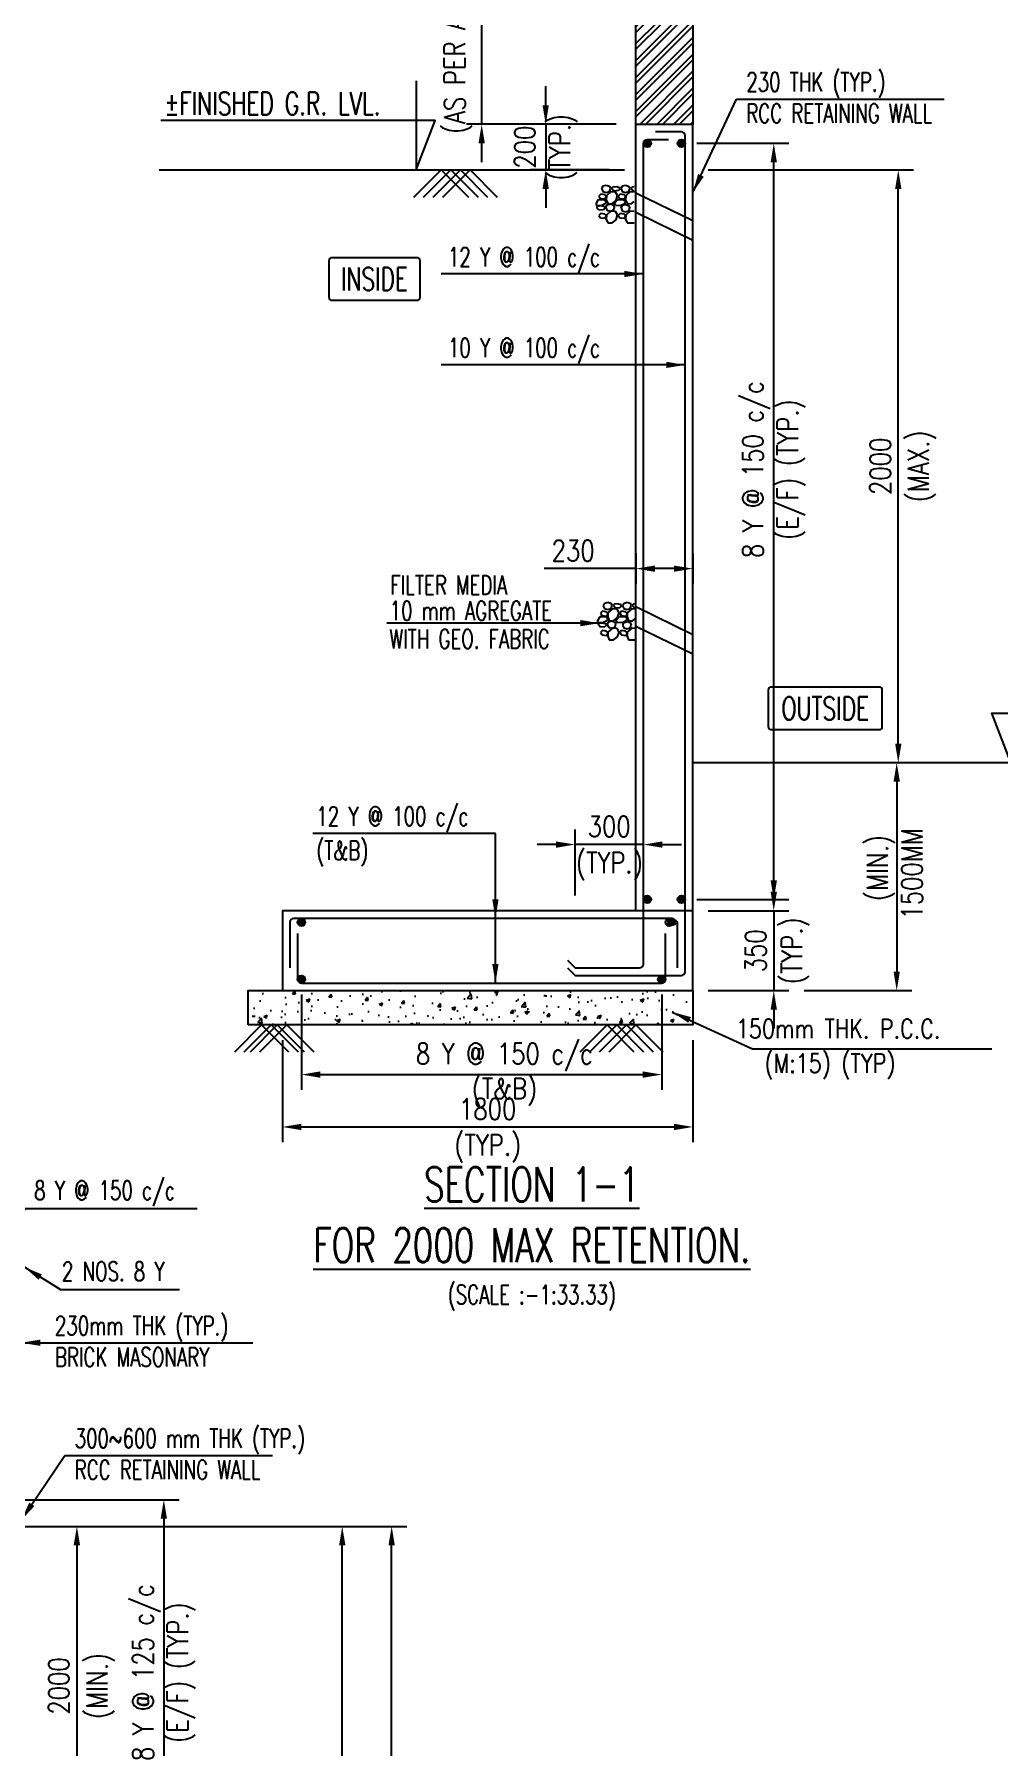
# Model space of a CAD drawing. Extents: x 345615 to 1272425, y -526289 to -156124.
# Drawn here: x 769828 to 782517, y -300093 to -277557 of the extents above; entities that cross this region are included whole.
import ezdxf
from ezdxf.enums import TextEntityAlignment as Align
from ezdxf.lldxf.tags import DXFTag

# ---------------------------------------------------------------- set-up
doc = ezdxf.new("R2010")
doc.units = 0
doc.header["$LTSCALE"] = 500
doc.header["$MEASUREMENT"] = 0
doc.header["$PDMODE"] = 35
doc.header["$PDSIZE"] = -15
doc.layers.get('DEFPOINTS').update_dxf_attribs({"color": 4})
for name, color, linetype in [('NO. BEAM', 3, 'Continuous'), ('S-COLUMN', 1, 'Continuous'), ('S-CONCRET LINE', 4, 'Continuous'), ('S-DIM-1', 5, 'Continuous'), ('S-HATCH', 253, 'Continuous'), ('S-LEVEL SECTION', 3, 'Continuous'), ('S-PCC', 9, 'Continuous'), ('S-REINFORCEMENT', 6, 'Continuous'), ('S-RETAINING WALL', 6, 'Continuous'), ('S-TEXT', 2, 'Continuous'), ('S-TEXT-1', 4, 'Continuous'), ('S-TITIL', 6, 'Continuous'), ('TITLE', 4, 'Continuous')]:
    doc.layers.add(name, color=color, linetype=linetype)
doc.layers.add('RIDE-PROFILE', color=8, linetype='Continuous', lineweight=25)
doc.styles.add('ROMANS', font='simplex.shx', dxfattribs={"width": 0.8, "height": 275, "bigfont": 'bigfont.shx'})
tags = doc.linetypes.add('HIDDEN', pattern=[0.375, 0.25, -0.125]).pattern_tags.tags
tags[6:7] = [DXFTag(74, 4), DXFTag(75, 0), DXFTag(340, '0'), DXFTag(46, 1.0), DXFTag(50, 0.0), DXFTag(44, 0.0), DXFTag(45, 0.0)]
tags[4:5] = [DXFTag(74, 4), DXFTag(75, 0), DXFTag(340, '0'), DXFTag(46, 1.0), DXFTag(50, 0.0), DXFTag(44, 0.0), DXFTag(45, 0.0)]
doc.dimstyles.new('dim100', dxfattribs={"dimtxt": 250, "dimasz": 250, "dimexe": 200, "dimexo": 200, "dimgap": 100, "dimtad": 1, "dimdec": 0, "dimzin": 0, "dimdsep": 46, "dimtxsty": 'ROMANS', "dimcen": 0, "dimclrd": 5, "dimclre": 5, "dimclrt": 4, "dimadec": 0, "dimazin": 0, "dimtfac": 1, "dimtdec": 0, "dimtix": 1, "dimtofl": 0, "dimtmove": 2, "dimatfit": 3, "dimfxl": 0, "dimtolj": 1, "dimtzin": 0, "dimlwd": -1, "dimlwe": -1, "dimarcsym": 0})
doc.dimstyles.new('dim33.33', dxfattribs={"dimtxt": 250, "dimasz": 250, "dimexe": 200, "dimexo": 200, "dimgap": 100, "dimtad": 1, "dimdec": 0, "dimlfac": 0.333331, "dimzin": 0, "dimdsep": 46, "dimtxsty": 'ROMANS', "dimcen": 0, "dimclrd": 5, "dimclre": 5, "dimclrt": 4, "dimadec": 0, "dimazin": 0, "dimtfac": 1, "dimtdec": 0, "dimtix": 1, "dimtofl": 0, "dimtmove": 2, "dimatfit": 3, "dimfxl": 0, "dimtolj": 1, "dimtzin": 0, "dimlwd": -1, "dimlwe": -1, "dimarcsym": 0})

# ---------------------------------------------------------------- blocks, each defined once
blk = doc.blocks.new('*D420')
at = {"layer": 'DEFPOINTS', "color": 0}
for p in [(778343, -278992, 0), (779557, -278992), (778343, -288942, 0)]:
    blk.add_point(p, dxfattribs=at)
at = {"layer": 'S-DIM-1', "color": 5}
for p, q in [((778543, -278992), (779757, -278992)), ((778543, -288942), (779757, -288942))]:
    blk.add_line(p, q, dxfattribs=at)
at = {"layer": 'S-DIM-1', "color": 5, "lineweight": -3}
blk.add_line((779557, -288692), (779557, -279242), dxfattribs=at)
at = {"layer": 'S-DIM-1', "color": 5}
for points in [[(779516, -279242), (779599, -279242), (779557, -278992)], [(779516, -288692), (779599, -288692), (779557, -288942)]]:
    blk.add_solid(points, dxfattribs=at)
at = {"layer": 'S-DIM-1', "color": 4, "insert": (779557, -283286), "char_height": 275, "attachment_point": 5, "rotation": 90, "style": 'ROMANS'}
blk.add_mtext('\\A1;8 Y @ 150 c/c\\P(E/F) (TYP.)', dxfattribs=at)
blk = doc.blocks.new('*D421')
at = {"layer": 'DEFPOINTS', "color": 0}
for p in [(778493, -289092), (778493, -290142), (779557, -290142)]:
    blk.add_point(p, dxfattribs=at)
at = {"layer": 'S-DIM-1', "color": 5, "lineweight": -3}
for p, q in [((779557, -288842), (779557, -288592)), ((779557, -289092), (779557, -290142)), ((779557, -290392), (779557, -290642))]:
    blk.add_line(p, q, dxfattribs=at)
at = {"layer": 'S-DIM-1', "color": 5}
for p, q in [((778693, -289092), (779757, -289092)), ((778693, -290142), (779757, -290142))]:
    blk.add_line(p, q, dxfattribs=at)
for points in [[(779516, -288842), (779599, -288842), (779557, -289092)], [(779516, -290392), (779599, -290392), (779557, -290142)]]:
    blk.add_solid(points, dxfattribs=at)
at = {"layer": 'S-DIM-1', "color": 4, "char_height": 275, "rotation": 90, "style": 'ROMANS'}
for s, insert, attachment_point in [('\\A1;(TYP.)', (779657, -289617), 2), ('\\A1;350', (779457, -289617), 8)]:
    blk.add_mtext(s, dxfattribs=dict(at, insert=insert, attachment_point=attachment_point))
blk = doc.blocks.new('*D422')
at = {"layer": 'DEFPOINTS', "color": 0}
for p in [(773343, -289992, -19), (778083, -289992, -19), (778083, -291247)]:
    blk.add_point(p, dxfattribs=at)
at = {"layer": 'S-DIM-1', "color": 5}
for p, q in [((773343, -290192), (773343, -291447)), ((778083, -290192), (778083, -291447)), ((773593, -291247), (777833, -291247))]:
    blk.add_line(p, q, dxfattribs=at)
for points in [[(773593, -291205), (773593, -291289), (773343, -291247)], [(777833, -291205), (777833, -291289), (778083, -291247)]]:
    blk.add_solid(points, dxfattribs=at)
at = {"layer": 'S-DIM-1', "color": 4, "insert": (776013, -291247), "char_height": 275, "attachment_point": 5, "style": 'ROMANS'}
blk.add_mtext('\\A1;8 Y @ 150 c/c\\P(T&B)', dxfattribs=at)
blk = doc.blocks.new('*D423')
at = {"layer": 'DEFPOINTS', "color": 0}
for p in [(773093, -290592, -19), (778493, -290592, -19), (778493, -291936)]:
    blk.add_point(p, dxfattribs=at)
at = {"layer": 'S-DIM-1', "color": 5}
for p, q in [((773093, -290792), (773093, -292136)), ((778493, -290792), (778493, -292136)), ((773343, -291936), (778243, -291936))]:
    blk.add_line(p, q, dxfattribs=at)
for points in [[(773343, -291894), (773343, -291978), (773093, -291936)], [(778243, -291894), (778243, -291978), (778493, -291936)]]:
    blk.add_solid(points, dxfattribs=at)
at = {"layer": 'S-DIM-1', "color": 4, "char_height": 275, "style": 'ROMANS'}
for s, insert, attachment_point in [('\\A1;1800', (775793, -291836), 8), ('\\A1;(TYP.)', (775793, -292036), 2)]:
    blk.add_mtext(s, dxfattribs=dict(at, insert=insert, attachment_point=attachment_point))
blk = doc.blocks.new('*D424')
at = {"layer": 'DEFPOINTS', "color": 0}
for p in [(778493, -279342), (781195, -279342), (780702, -287142)]:
    blk.add_point(p, dxfattribs=at)
at = {"layer": 'S-DIM-1', "color": 5}
for p, q in [((778693, -279342), (781395, -279342)), ((780902, -287142), (781395, -287142))]:
    blk.add_line(p, q, dxfattribs=at)
at = {"layer": 'S-DIM-1', "color": 5, "lineweight": -3}
blk.add_line((781195, -286892), (781195, -279592), dxfattribs=at)
at = {"layer": 'S-DIM-1', "color": 5}
for points in [[(781154, -279592), (781237, -279592), (781195, -279342)], [(781154, -286892), (781237, -286892), (781195, -287142)]]:
    blk.add_solid(points, dxfattribs=at)
at = {"layer": 'S-DIM-1', "color": 4, "char_height": 275, "attachment_point": 5, "rotation": 90, "style": 'ROMANS'}
for s, insert in [('\\A1;(MAX.)', (781505, -283242)), ('\\A1;2000', (780958, -283242))]:
    blk.add_mtext(s, dxfattribs=dict(at, insert=insert))
blk = doc.blocks.new('*D425')
at = {"layer": 'DEFPOINTS', "color": 0}
for p in [(777683, -278742, -1), (776557, -279342), (777593, -279342, -1)]:
    blk.add_point(p, dxfattribs=at)
at = {"layer": 'S-DIM-1', "color": 5, "lineweight": -3}
for p, q in [((776557, -278492), (776557, -278242)), ((776557, -278742), (776557, -279342)), ((776557, -279592), (776557, -279842))]:
    blk.add_line(p, q, dxfattribs=at)
at = {"layer": 'S-DIM-1', "color": 5}
for p, q in [((777483, -278742), (776357, -278742)), ((777393, -279342), (776357, -279342))]:
    blk.add_line(p, q, dxfattribs=at)
for points in [[(776515, -278492), (776598, -278492), (776557, -278742)], [(776515, -279592), (776598, -279592), (776557, -279342)]]:
    blk.add_solid(points, dxfattribs=at)
at = {"layer": 'S-DIM-1', "color": 4, "insert": (776557, -279042), "char_height": 275, "attachment_point": 5, "rotation": 90, "style": 'ROMANS'}
blk.add_mtext('\\A1;200\\P(TYP.)', dxfattribs=at)
blk = doc.blocks.new('*D426')
at = {"layer": 'DEFPOINTS', "color": 0}
for p in [(776943, -288220), (776943, -289092), (777843, -288965)]:
    blk.add_point(p, dxfattribs=at)
at = {"layer": 'S-DIM-1', "color": 5, "lineweight": -3}
for p, q in [((776693, -288220), (776443, -288220)), ((777843, -288220), (776943, -288220)), ((778093, -288220), (778343, -288220))]:
    blk.add_line(p, q, dxfattribs=at)
at = {"layer": 'S-DIM-1', "color": 5}
for p, q in [((776943, -288892), (776943, -288020)), ((777843, -288765), (777843, -288020))]:
    blk.add_line(p, q, dxfattribs=at)
for points in [[(776693, -288179), (776693, -288262), (776943, -288220)], [(778093, -288179), (778093, -288262), (777843, -288220)]]:
    blk.add_solid(points, dxfattribs=at)
at = {"layer": 'S-DIM-1', "color": 4, "char_height": 275, "style": 'ROMANS'}
for s, insert, attachment_point in [('\\A1;300', (777393, -288120), 8), ('\\A1;(TYP.)', (777393, -288320), 2)]:
    blk.add_mtext(s, dxfattribs=dict(at, insert=insert, attachment_point=attachment_point))
blk = doc.blocks.new('*D427')
at = {"layer": 'DEFPOINTS', "color": 0}
for p in [(777593, -275682), (775714, -278742), (777683, -278742)]:
    blk.add_point(p, dxfattribs=at)
at = {"layer": 'S-DIM-1', "color": 5, "lineweight": -3}
for p, q in [((775714, -275432), (775714, -275182)), ((775714, -275682), (775714, -278742)), ((775714, -278992), (775714, -279242))]:
    blk.add_line(p, q, dxfattribs=at)
at = {"layer": 'S-DIM-1', "color": 5}
for p, q in [((777393, -275682), (775514, -275682)), ((777483, -278742), (775514, -278742))]:
    blk.add_line(p, q, dxfattribs=at)
for points in [[(775673, -275432), (775756, -275432), (775714, -275682)], [(775673, -278992), (775756, -278992), (775714, -278742)]]:
    blk.add_solid(points, dxfattribs=at)
at = {"layer": 'S-DIM-1', "color": 4, "insert": (775405, -277212), "char_height": 275, "attachment_point": 5, "rotation": 90, "style": 'ROMANS'}
blk.add_mtext('\\A1;(AS PER ARCH REQU.)', dxfattribs=at)
blk = doc.blocks.new('*D428')
at = {"layer": 'DEFPOINTS', "color": 0}
for p in [(780647, -287142), (779757, -290142), (781175, -290142)]:
    blk.add_point(p, dxfattribs=at)
at = {"layer": 'S-DIM-1', "color": 5}
for p, q in [((780847, -287142), (781375, -287142)), ((779957, -290142), (781375, -290142))]:
    blk.add_line(p, q, dxfattribs=at)
at = {"layer": 'S-DIM-1', "color": 5, "lineweight": -3}
blk.add_line((781175, -287392), (781175, -289892), dxfattribs=at)
at = {"layer": 'S-DIM-1', "color": 5}
for points in [[(781133, -287392), (781216, -287392), (781175, -287142)], [(781133, -289892), (781216, -289892), (781175, -290142)]]:
    blk.add_solid(points, dxfattribs=at)
at = {"layer": 'S-DIM-1', "color": 4, "insert": (781148, -288603), "char_height": 275, "attachment_point": 5, "rotation": 90, "style": 'ROMANS'}
blk.add_mtext('\\A1; (MIN.)\\P1500MM ', dxfattribs=at)
blk = doc.blocks.new('*D429')
at = {"layer": 'DEFPOINTS', "color": 0}
for p in [(777743, -284185, -19), (778493, -284185, -19), (777743, -284589)]:
    blk.add_point(p, dxfattribs=at)
at = {"layer": 'S-DIM-1', "color": 5}
for p, q in [((777743, -284385), (777743, -284789)), ((778493, -284385), (778493, -284789))]:
    blk.add_line(p, q, dxfattribs=at)
at = {"layer": 'S-DIM-1', "color": 5, "lineweight": -3}
for p, q in [((777743, -284589), (776535, -284589)), ((778243, -284589), (777993, -284589))]:
    blk.add_line(p, q, dxfattribs=at)
at = {"layer": 'S-DIM-1', "color": 5}
for points in [[(777993, -284548), (777993, -284631), (777743, -284589)], [(778243, -284548), (778243, -284631), (778493, -284589)]]:
    blk.add_solid(points, dxfattribs=at)
at = {"layer": 'S-DIM-1', "color": 4, "insert": (776918, -284352), "char_height": 275, "attachment_point": 5, "style": 'ROMANS'}
blk.add_mtext('\\A1;230', dxfattribs=at)
blk = doc.blocks.new('A$C1DFA76C7')
at = {"color": 253, "linetype": 'Continuous'}
for p, q in [((-134, 449), (-118, 485)), ((-118, 485), (-78, 497)), ((-78, 497), (-37, 482)), ((-37, 482), (-22, 449)), ((-4, 449), (4, 469)), ((52, 474), (4, 469)), ((103, 462), (52, 474)), ((105, 449), (103, 462)), ((120, 449), (136, 485)), ((136, 485), (176, 497)), ((176, 497), (217, 482)), ((217, 482), (232, 449)), ((250, 449), (258, 469)), ((289, 473), (258, 469)), ((-207, 258), (-179, 309)), ((-207, 228), (-207, 258)), ((-144, 223), (-207, 228)), ((-179, 309), (-113, 309)), ((-149, 378), (-174, 352)), ((-174, 352), (-154, 322)), ((-154, 322), (-90, 314)), ((-98, 370), (-149, 378)), ((-90, 251), (-144, 223)), ((-136, 449), (-121, 413)), ((-121, 413), (-78, 401)), ((-113, 309), (-80, 286)), ((-78, 352), (-98, 370)), ((-90, 314), (-78, 337)), ((-80, 286), (-90, 251)), ((-82, 203), (-66, 239)), ((-78, 401), (-35, 413)), ((-75, 355), (-78, 302)), ((-78, 337), (-78, 352)), ((-78, 302), (-57, 253)), ((-17, 408), (-75, 355)), ((-66, 239), (-26, 251)), ((-57, 253), (-4, 251)), ((-35, 413), (-22, 449)), ((-26, 251), (15, 236)), ((44, 403), (-17, 408)), ((24, 418), (-4, 449)), ((-4, 251), (52, 294)), ((15, 236), (30, 203)), ((82, 424), (24, 418)), ((29, 258), (75, 309)), ((47, 228), (29, 258)), ((72, 358), (44, 403)), ((110, 223), (47, 228)), ((52, 294), (72, 358)), ((75, 309), (141, 309)), ((105, 378), (80, 352)), ((80, 352), (100, 322)), ((105, 449), (82, 424)), ((100, 322), (164, 314)), ((156, 370), (105, 378)), ((164, 251), (110, 223)), ((118, 449), (133, 413)), ((120, 195), (136, 231)), ((133, 413), (176, 401)), ((136, 231), (176, 243)), ((141, 309), (174, 286)), ((176, 352), (156, 370)), ((164, 314), (176, 337)), ((174, 286), (164, 251)), ((176, 401), (219, 413)), ((179, 355), (176, 302)), ((176, 337), (176, 352)), ((176, 302), (197, 253)), ((176, 243), (217, 228)), ((237, 408), (179, 355)), ((197, 253), (250, 251)), ((217, 228), (232, 195)), ((219, 413), (232, 449)), ((289, 404), (237, 408)), ((278, 418), (250, 449)), ((250, 251), (289, 281)), ((289, 420), (278, 418)), ((-201, 197), (-193, 217)), ((-173, 166), (-201, 197)), ((-145, 222), (-193, 217)), ((-149, 124), (-174, 98)), ((-174, 98), (-154, 68)), ((-114, 171), (-173, 166)), ((-154, 68), (-90, 60)), ((-98, 116), (-149, 124)), ((-94, 209), (-145, 222)), ((-92, 197), (-114, 171)), ((-78, 98), (-98, 116)), ((-92, 197), (-94, 209)), ((-90, 60), (-78, 83)), ((-84, 203), (-69, 168)), ((-75, 101), (-78, 48)), ((-78, 83), (-78, 98)), ((-78, 48), (-58, 0)), ((-17, 154), (-75, 101)), ((-69, 168), (-26, 155)), ((-26, 155), (17, 168)), ((44, 149), (-17, 154)), ((0, 0), (52, 40)), ((17, 168), (30, 203)), ((72, 104), (44, 149)), ((52, 40), (72, 104)), ((105, 124), (80, 98)), ((80, 98), (100, 68)), ((100, 68), (164, 60)), ((156, 116), (105, 124)), ((118, 195), (133, 159)), ((133, 159), (176, 147)), ((176, 98), (156, 116)), ((164, 60), (176, 83)), ((176, 147), (219, 159)), ((179, 101), (176, 48)), ((176, 83), (176, 98)), ((176, 48), (196, 0)), ((237, 154), (179, 101)), ((219, 159), (232, 195)), ((289, 150), (237, 154))]:
    blk.add_line(p, q, dxfattribs=at)
at = {"color": 253}
for p, q in [((196, 0), (289, 0, -10)), ((-58, 0), (0, 0))]:
    blk.add_line(p, q, dxfattribs=at)
blk = doc.blocks.new('*D581')
at = {"layer": 'DEFPOINTS', "color": 0}
for p in [(768457, -297192, 0), (774530, -297192), (771436, -312192, 0)]:
    blk.add_point(p, dxfattribs=at)
at = {"layer": 'S-DIM-1', "color": 5}
for p, q in [((768657, -297192), (774730, -297192)), ((771636, -312192), (774730, -312192))]:
    blk.add_line(p, q, dxfattribs=at)
at = {"layer": 'S-DIM-1', "color": 5, "lineweight": -3}
blk.add_line((774530, -311942), (774530, -297442), dxfattribs=at)
at = {"layer": 'S-DIM-1', "color": 5}
for points in [[(774489, -297442), (774572, -297442), (774530, -297192)], [(774489, -311942), (774572, -311942), (774530, -312192)]]:
    blk.add_solid(points, dxfattribs=at)
at = {"layer": 'S-DIM-1', "color": 4, "insert": (774530, -304392), "char_height": 275, "attachment_point": 5, "rotation": 90, "style": 'ROMANS'}
blk.add_mtext('\\A1;5800\\P(MAX.)', dxfattribs=at)
blk = doc.blocks.new('*D588')
at = {"layer": 'DEFPOINTS', "color": 0}
for p in [(769657, -297192, 0), (769657, -301392, 0), (770389, -301392)]:
    blk.add_point(p, dxfattribs=at)
at = {"layer": 'S-DIM-1', "color": 5}
for p, q in [((769857, -297192), (770589, -297192)), ((769857, -301392), (770589, -301392))]:
    blk.add_line(p, q, dxfattribs=at)
at = {"layer": 'S-DIM-1', "color": 5, "lineweight": -3}
blk.add_line((770389, -297442), (770389, -301142), dxfattribs=at)
at = {"layer": 'S-DIM-1', "color": 5}
for points in [[(770347, -297442), (770431, -297442), (770389, -297192)], [(770347, -301142), (770431, -301142), (770389, -301392)]]:
    blk.add_solid(points, dxfattribs=at)
at = {"layer": 'S-DIM-1', "color": 4, "char_height": 275, "attachment_point": 5, "rotation": 90, "style": 'ROMANS'}
for s, insert in [('\\A1;2000', (770152, -299292)), ('\\A1;(MIN.)', (770699, -299292))]:
    blk.add_mtext(s, dxfattribs=dict(at, insert=insert))
blk = doc.blocks.new('*D590')
at = {"layer": 'DEFPOINTS', "color": 0}
for p in [(768257, -297192, 1), (773880, -297192), (771436, -309138, 0)]:
    blk.add_point(p, dxfattribs=at)
at = {"layer": 'S-DIM-1', "color": 5}
for p, q in [((768457, -297192), (774080, -297192)), ((771636, -309138), (774080, -309138))]:
    blk.add_line(p, q, dxfattribs=at)
at = {"layer": 'S-DIM-1', "color": 5, "lineweight": -3}
blk.add_line((773880, -308888), (773880, -297442), dxfattribs=at)
at = {"layer": 'S-DIM-1', "color": 5}
for points in [[(773839, -297442), (773922, -297442), (773880, -297192)], [(773839, -308888), (773922, -308888), (773880, -309138)]]:
    blk.add_solid(points, dxfattribs=at)
at = {"layer": 'S-DIM-1', "color": 4, "insert": (773880, -303165), "char_height": 275, "attachment_point": 5, "rotation": 90, "style": 'ROMANS'}
blk.add_mtext('\\A1;4300\\P(MAX.)', dxfattribs=at)
blk = doc.blocks.new('*D611')
at = {"layer": 'DEFPOINTS', "color": 0}
for p in [(769507, -296842, 0), (769657, -301392, 0), (771533, -301392)]:
    blk.add_point(p, dxfattribs=at)
at = {"layer": 'S-DIM-1', "color": 5}
for p, q in [((769707, -296842), (771733, -296842)), ((769857, -301392), (771733, -301392))]:
    blk.add_line(p, q, dxfattribs=at)
at = {"layer": 'S-DIM-1', "color": 5, "lineweight": -3}
blk.add_line((771533, -297092), (771533, -301142), dxfattribs=at)
at = {"layer": 'S-DIM-1', "color": 5}
for points in [[(771491, -297092), (771575, -297092), (771533, -296842)], [(771491, -301142), (771575, -301142), (771533, -301392)]]:
    blk.add_solid(points, dxfattribs=at)
at = {"layer": 'S-DIM-1', "color": 4, "insert": (771533, -299117), "char_height": 275, "attachment_point": 5, "rotation": 90, "style": 'ROMANS'}
blk.add_mtext('\\A1;8 Y @ 125 c/c\\P(E/F) (TYP.)', dxfattribs=at)

msp = doc.modelspace()

# ---------------------------------------------------------------- hatches: boundary and pattern name
at = {"layer": 'S-HATCH'}
h = msp.add_hatch(dxfattribs=at)
h.set_pattern_fill('ANSI32', color=256, scale=420, style=0)
h.set_pattern_definition([(45, (-109183.1, -183665), (-111.369318, 111.369318), []), (45, (-109108.85, -183665), (-111.369318, 111.369318), [])])
h.paths.add_polyline_path([(778492.674, -276042.188), (777742.674, -276042.188), (777742.674, -277092.188), (778492.674, -277092.188)])
h.paths.add_polyline_path([(778492.674, -277392.188), (777742.674, -277392.188), (777742.674, -278742.188), (778492.674, -278742.188)])
at = {"layer": 'S-PCC', "linetype": 'ByBlock'}
h = msp.add_hatch(dxfattribs=at)
h.set_pattern_fill('AR-CONC,_O', color=256, scale=66.666667)
h.set_pattern_definition([(50, (-16323774.75, 121185.03), (478.173455, -41.834757), [50, -550]), (355, (-16323774.75, 121185.03), (-92.500889, 501.461422), [40, -440]), (100.4514445, (-16323734.9, 121181.55), (385.672564, 459.626661), [42.493461, -467.428075]), (46.1842, (-16323774.75, 121318.37), (711.49422, -110.346187), [75, -825]), (96.6356355, (-16323715.46, 121309.2), (623.107964, 649.4124), [63.740228, -701.142507]), (351.184164, (-16323774.75, 121318.4), (623.107963, 649.4124), [60, -660]), (21, (-16323708.1, 121285.03), (397.938035, -268.412594), [50, -550]), (326, (-16323708.1, 121285.03), (162.210221, 483.433363), [40, -440]), (71.4514447, (-16323674.92, 121262.66), (560.148251, 215.020769), [42.49346, -467.428075]), (37.5, (-16323774.75, 121185.03), (8.1065702, 221.9292359), [0, -434.6666667, 0, -446.6666667, 0, -441.6666667]), (7.5, (-16323774.75, 121185.03), (175.3796916, 262.9411413), [0, -254.6666667, 0, -424.6666667, 0, -168.3333333]), (327.5, (-16323923.42, 121185.03), (355.8816241, -15.0365812), [0, -166.6666667, 0, -520, 0, -690]), (317.5, (-16323990.1, 121185.03), (388.7907796, 66.736655), [0, -216.6666667, 0, -345.3333333, 0, -490])])
h.paths.add_polyline_path([(772642.686, -290592.188), (772642.674, -290142.185), (778492.674, -290142.188), (778492.674, -290592.188)])

# ---------------------------------------------------------------- linework, layer by layer
at = {"layer": 'NO. BEAM', "color": 7, "elevation": 11.068}
for points in [[(774864.093, -280497.25), (773744.093, -280497.25, 0.414213562), (773704.093, -280537.25), (773704.093, -281017.25, 0.414213562), (773744.093, -281057.25), (774864.093, -281057.25, 0.414213562), (774904.093, -281017.25), (774904.093, -280537.25, 0.414213562)], [(780945.222, -286147.84), (779525.222, -286147.84, 0.414213562), (779485.222, -286187.84), (779485.222, -286667.84, 0.414213562), (779525.222, -286707.84), (780945.222, -286707.84, 0.414213562), (780985.222, -286667.84), (780985.222, -286187.84, 0.414213562)]]:
    msp.add_lwpolyline(points, format="xyb", close=True, dxfattribs=at)
at = {"layer": 'RIDE-PROFILE', "color": 2, "linetype": 'HIDDEN', "ltscale": 1000}
for p, q in [((777742.674, -279642.188, 10.268), (778492.674, -280009.531, 10.268)), ((777742.674, -279897.087, 10.268), (778492.674, -280264.431, 10.268)), ((777742.674, -285089.046, 10.268), (778492.674, -285456.39, 10.268)), ((777742.674, -285343.945, 10.268), (778492.674, -285711.289, 10.268))]:
    msp.add_line(p, q, dxfattribs=at)
at = {"layer": 'S-COLUMN', "color": 4}
msp.add_line((777742.674, -278703.184, 11.068), (777742.674, -276042.188, 11.068), dxfattribs=at)
at = {"layer": 'S-COLUMN', "color": 4, "elevation": 11.068}
for points in [[(777742.674, -278742.188), (777742.674, -276042.188)], [(778492.674, -276042.188), (778492.674, -278742.188)]]:
    msp.add_lwpolyline(points, dxfattribs=at)
at = {"layer": 'S-CONCRET LINE', "linetype": 'HIDDEN', "ltscale": 0.25}
msp.add_line((778492.674, -289092.188, 11.068), (777742.674, -289092.188, 11.068), dxfattribs=at)
at = {"layer": 'S-CONCRET LINE', "elevation": 11.068}
for points in [[(777742.674, -289092.188), (773092.674, -289092.188), (773092.674, -290142.188), (778492.674, -290142.188)], [(778492.674, -290142.188), (778492.674, -289092.188)]]:
    msp.add_lwpolyline(points, dxfattribs=at)
at = {"layer": 'S-LEVEL SECTION'}
for p, q in [((771473.502, -279342.188, 11.068), (777592.674, -279342.188, 11.068)), ((778492.674, -287142.188, 11.068), (783977.959, -287142.188, 11.068))]:
    msp.add_line(p, q, dxfattribs=at)
at = {"layer": 'S-LEVEL SECTION', "elevation": 11.068}
for points in [[(774854.022, -278171.788), (774854.022, -279342.188), (775104.022, -278692.188), (771493.393, -278692.188)], [(782675.955, -285971.788), (782675.955, -287142.188), (782425.955, -286492.188), (783819.686, -286492.188)]]:
    msp.add_lwpolyline(points, dxfattribs=at)
at = {"layer": 'S-PCC', "elevation": 11.068}
for points in [[(774823.749, -279700.161), (775181.722, -279342.188), (775539.695, -279700.161)], [(774950.312, -279700.161), (775308.285, -279342.188), (775666.257, -279700.161)], [(775076.874, -279700.161), (775434.847, -279342.188), (775792.82, -279700.161)], [(775203.437, -279700.161), (775561.41, -279342.188), (775919.382, -279700.161)], [(773176.506, -290950.161), (772818.533, -290592.188), (772460.56, -290950.161)], [(773303.068, -290950.161), (772945.095, -290592.188), (772587.123, -290950.161)], [(773382.508, -290950.161), (773024.535, -290592.188), (772666.562, -290950.161)], [(773509.07, -290950.161), (773151.097, -290592.188), (772793.125, -290950.161)], [(777722.408, -290950.161), (777364.435, -290592.188), (777006.462, -290950.161)], [(777848.97, -290950.161), (777490.998, -290592.188), (777133.025, -290950.161)], [(777975.533, -290950.161), (777617.56, -290592.188), (777259.587, -290950.161)], [(778102.095, -290950.161), (777744.123, -290592.188), (777386.15, -290950.161)]]:
    msp.add_lwpolyline(points, dxfattribs=at)
msp.add_lwpolyline([(772642.686, -290592.188), (772642.674, -290142.185), (778492.674, -290142.188), (778492.674, -290592.188)], close=True, dxfattribs=at)
at = {"layer": 'S-REINFORCEMENT', "ltscale": 10, "elevation": 11.068}
for points in [[(776842.674, -289842.188), (776942.674, -289942.188), (778342.674, -289942.188, 0.414213562), (778392.674, -289892.188), (778392.674, -278892.188, 0.414213562), (778342.674, -278842.188), (778002.674, -278842.188)], [(776842.674, -289742.188), (776942.674, -289842.188), (777792.674, -289842.188, 0.414213562), (777842.674, -289792.188), (777842.674, -278992.188, -0.414213562), (777892.674, -278942.188), (778172.674, -278942.188)], [(778292.674, -289842.188), (778292.674, -289242.188, 0.242400153), (778182.674, -289192.188), (773242.674, -289192.188, 0.414213562), (773192.674, -289242.188), (773192.674, -289842.188)], [(773292.674, -289392.188), (773292.674, -289992.188, 0.414213562), (773342.674, -290042.188), (778082.674, -290042.188, 0.414213562), (778132.674, -289992.188), (778132.674, -289392.188)]]:
    msp.add_lwpolyline(points, format="xyb", dxfattribs=at)
at = {"layer": 'S-REINFORCEMENT', "ltscale": 10, "const_width": 50, "elevation": 11.068}
for points in [[(777867.674, -278992.188, 1), (777917.674, -278992.188, 1)], [(778317.674, -278992.188, 1), (778367.674, -278992.188, 1)], [(777867.674, -288942.186, 1), (777917.674, -288942.186, 1)], [(778317.674, -288942.186, 1), (778367.674, -288942.186, 1)], [(773367.674, -289242.188, 1), (773317.674, -289242.188, 1)], [(778157.674, -289242.188, -0.454545455), (778267.674, -289242.188, -0.454545455)], [(773367.674, -289992.188, -1), (773317.674, -289992.188, -1)], [(778107.674, -289992.188, -1), (778057.674, -289992.188, -1)]]:
    msp.add_lwpolyline(points, format="xyb", close=True, dxfattribs=at)
at = {"layer": 'S-REINFORCEMENT', "ltscale": 10}
for centre in [(777892.674, -278992.188, 11.068), (778342.674, -278992.188, 11.068), (777892.674, -288942.186, 11.068), (778342.674, -288942.186, 11.068), (773342.674, -289242.188, 11.068), (778182.674, -289242.188, 11.068), (773342.674, -289992.188, 11.068), (778082.674, -289992.188, 11.068)]:
    msp.add_circle(centre, 50, dxfattribs=at)
at = {"layer": 'S-RETAINING WALL', "color": 210}
msp.add_line((778492.674, -278742.188, 11.068), (777742.674, -278742.188, 11.068), dxfattribs=at)
at = {"layer": 'S-RETAINING WALL', "color": 210, "elevation": 11.068}
for points in [[(777742.674, -289092.188), (777742.674, -278742.188)], [(778492.674, -289092.188), (778492.674, -278742.188)]]:
    msp.add_lwpolyline(points, dxfattribs=at)

# ---------------------------------------------------------------- block references
at = {"color": 0}
for p in [(777431.21, -280038.597, 29.232), (777450.848, -285527.357, 29.232)]:
    msp.add_blockref('A$C1DFA76C7', p, dxfattribs=at)

# ---------------------------------------------------------------- texts
at = {"layer": 'S-LEVEL SECTION', "style": 'ROMANS', "width": 0.7}
msp.add_text('%%PFINISHED G.R. LVL.', height=300, dxfattribs=at).set_placement((771540.155, -278467.188, 11.068), align=Align.MIDDLE_LEFT)
at = {"layer": 'S-TEXT', "style": 'ROMANS', "width": 0.7}
msp.add_text('(SCALE :-1:33.33)', height=250, dxfattribs=at).set_placement((776374.55, -294141.486, 30.485), align=Align.MIDDLE_CENTER)
at = {"layer": 'S-TEXT-1', "style": 'ROMANS'}
for s, width, p in [('230 THK (TYP.)', 0.7, (779195.976, -278183.954, 11.068)), ('RCC RETAINING WALL', 0.7, (779195.976, -278598.239, 11.068)), ('12 Y @ 100 c/c', 0.7, (775270.715, -280486.506, 11.068)), ('10 Y @ 100 c/c', 0.7, (775270.715, -281682.964, 11.068)), ('FILTER MEDIA', 0.7, (774512.497, -284804.95, 19.392)), ('10 mm AGREGATE', 0.7, (774503.83, -285143.518, 19.392)), ('WITH GEO. FABRIC', 0.7, (774500.938, -285513.454, 19.392)), ('12 Y @ 100 c/c', 0.7, (773539.793, -287847.567, 11.068)), ('(T&B)', 0.7, (773539.793, -288297.567, 11.068)), ('150mm THK. P.C.C.', 0.8, (779058.59, -290642.62, 200.655)), ('(M:15) (TYP)', 0.8, (779434.346, -291097.474, 200.655)), ('8 Y @ 150 c/c', 0.7, (769827.3, -292770.849, 11.068)), ('2 NOS. 8 Y', 0.7, (770192.134, -293836.733, 11.068)), ('230mm THK (TYP.)', 0.7, (770100.134, -294551.102, 11.068)), ('BRICK MASONARY', 0.7, (770100.134, -294965.388, 11.068)), ('300~600 mm THK (TYP.)', 0.7, (770360.102, -296033.37, 11.068)), ('RCC RETAINING WALL', 0.7, (770360.102, -296447.655, 11.068))]:
    msp.add_text(s, height=250, dxfattribs=dict(at, width=width)).set_placement(p, align=Align.MIDDLE_LEFT)
at = {"layer": 'S-TITIL', "style": 'ROMANS', "width": 0.7}
for s, p in [('%%USECTION 1-1', (776374.55, -292691.486, 30.485)), ('%%UFOR 2000 MAX RETENTION.', (776374.55, -293491.486, 30.485))]:
    msp.add_text(s, height=450, dxfattribs=at).set_placement(p, align=Align.MIDDLE_CENTER)
at = {"layer": 'TITLE', "color": 2, "style": 'ROMANS', "width": 0.7}
for s, p in [('INSIDE', (774304.093, -280777.25, 11.068)), ('OUTSIDE', (780235.222, -286427.84, 11.068))]:
    msp.add_text(s, height=300, dxfattribs=at).set_placement(p, align=Align.MIDDLE_CENTER)

# ---------------------------------------------------------------- dimensions: what is measured, and where the dimension line sits
at = {"layer": 'S-DIM-1'}
for base, p1, p2, angle, text, override, picture, middle in [((775714.174, -278742.188, 11.068), (777592.674, -275682.188, 11.068), (777682.674, -278742.188, 11.068), 90, '(AS PER ARCH REQU.)', {"dimtofl": 1, "dimtmove": 0, "dimlwd": 65533}, '*D427', (775404.65, -277212.188, 11.068)), ((781195.182, -279342.188, 11.068), (780702.376, -287142.188, 11.068), (778492.674, -279342.188, 11.068), 270, '2000\\X(MAX.)', {"dimtxt": 250, "dimasz": 250, "dimtxsty": 'ROMANS', "dimtofl": 1, "dimtmove": 0, "dimlwd": 65533}, '*D424', (781195.182, -283242.188, 11.068)), ((776942.674, -288220.484, 11.068), (777842.674, -288965.384, 11.068), (776942.674, -289092.188, 11.068), 180, '<>\\X(TYP.)', {"dimtxt": 250, "dimasz": 250, "dimtofl": 1, "dimtmove": 0, "dimlwd": 65533}, '*D426', (777392.674, -288220.484, 11.068)), ((779557.306, -290142.188, 11.068), (778492.674, -289092.188, 11.068), (778492.674, -290142.188, 11.068), 90, '<>\\X(TYP.)', {"dimtxt": 250, "dimasz": 250, "dimtofl": 1, "dimtmove": 0, "dimlwd": 65533}, '*D421', (779557.306, -289617.188, 11.068)), ((770389.116, -301391.604, 11.068), (769656.8, -297191.604, 11.068), (769656.8, -301391.604, 11.068), 90, '2000\\X(MIN.)', {"dimtxt": 250, "dimasz": 250, "dimtxsty": 'ROMANS', "dimtofl": 1, "dimtmove": 0, "dimlwd": 65533}, '*D588', (770389.116, -299291.604, 11.068))]:
    dim = msp.add_linear_dim(base=base, p1=p1, p2=p2, angle=angle, text=text, dimstyle='dim33.33', override=override, dxfattribs=at)
    dim.commit()
    dim.dimension.update_dxf_attribs({"geometry": picture, "text_midpoint": middle})
for base, p1, p2, angle, text, override, picture, middle in [((776556.556, -279342.188, 12.321), (777682.674, -278742.188, 11.068), (777592.674, -279342.188, 11.068), 90, '<>\\X(TYP.)', {"dimtofl": 1, "dimtmove": 0, "dimlwd": 65533}, '*D425', (776556.556, -279042.188, 12.321)), ((779557.306, -278992.188, 11.068), (778342.674, -288942.186, 11.068), (778342.674, -278992.188, 11.068), 90, '8 Y @ 150 c/c\\X(E/F) (TYP.)', {"dimtxt": 250, "dimasz": 250, "dimtxsty": 'ROMANS', "dimtofl": 1, "dimtmove": 0, "dimlwd": 65533}, '*D420', (779557.306, -283286.255, 11.068)), ((781174.665, -290142.188, 11.068), (780647.16, -287142.188, 11.068), (779757.306, -290142.188, 11.068), 90, ' (MIN.)\\P1500MM ', {"dimtxsty": 'ROMANS', "dimtofl": 1, "dimtmove": 1, "dimlwd": 65533}, '*D428', (781640.734, -288603.272, 11.068)), ((771533.118, -301391.604, 11.068), (769506.8, -296841.604, 11.068), (769656.8, -301391.604, 11.068), 270, '8 Y @ 125 c/c\\X(E/F) (TYP.)', {"dimtxt": 250, "dimasz": 250, "dimtofl": 1, "dimtmove": 0, "dimlwd": 65533}, '*D611', (771533.118, -299116.604, 11.068)), ((773880.427, -297191.604, 11.068), (771436.038, -309137.912, 11.068), (768256.8, -297191.604, 12.321), 270, '4300\\X(MAX.)', {"dimtofl": 1, "dimtmove": 0, "dimlwd": 65533}, '*D590', (773880.427, -303164.758, 11.068)), ((774530.379, -297191.604, 11.068), (771436.038, -312191.604, 11.068), (768456.8, -297191.604, 11.068), 270, '5800\\X(MAX.)', {"dimtofl": 1, "dimtmove": 0, "dimlwd": 65533}, '*D581', (774530.379, -304391.604, 11.068))]:
    dim = msp.add_linear_dim(base=base, p1=p1, p2=p2, angle=angle, text=text, dimstyle='dim33.33', override=override, dxfattribs=at)
    dim.commit()
    dim.dimension.update_dxf_attribs({"geometry": picture, "text_midpoint": middle, "dimtype": 160})
for base, p1, p2, text, override, picture, middle in [((777742.674, -284589.283, 30.485), (778492.674, -284184.602, 11.068), (777742.674, -284184.602, 11.068), '230', {"dimtofl": 1, "dimtmove": 0, "dimlwd": 65533}, '*D429', (776917.674, -284589.283, 30.485)), ((778082.674, -291247.155, 30.485), (773342.674, -289992.188, 11.068), (778082.674, -289992.188, 11.068), '8 Y @ 150 c/c\\X(T&B)', {"dimtxt": 250, "dimasz": 250, "dimtmove": 0}, '*D422', (776012.674, -291247.155, 30.485))]:
    dim = msp.add_linear_dim(base=base, p1=p1, p2=p2, text=text, dimstyle='dim33.33', override=override, dxfattribs=at)
    dim.commit()
    dim.dimension.update_dxf_attribs({"geometry": picture, "text_midpoint": middle, "dimtype": 160})
dim = msp.add_linear_dim(base=(778492.674, -291936.091, 30.485), p1=(773092.674, -290592.188, 11.068), p2=(778492.674, -290592.188, 11.068), text='<>\\X(TYP.)', dimstyle='dim33.33', override={"dimtxt": 250, "dimasz": 250, "dimtmove": 0}, dxfattribs=at)
dim.commit()
dim.dimension.update_dxf_attribs({"geometry": '*D423', "text_midpoint": (775792.674, -291936.091, 30.485)})

# ---------------------------------------------------------------- leaders
for points, dimstyle in [([(778492.674, -279640.379, 11.068), (779067.94, -278408.954, 11.068), (781798.838, -278408.954, 11.068)], 'dim100'), ([(777841.598, -280711.506, 11.068), (775182.143, -280711.506, 11.068)], 'dim100'), ([(778391.598, -281907.964, 11.068), (775182.143, -281907.964, 11.068)], 'dim100'), ([(778222.174, -290423.731, 11.068), (779278.674, -290909.188, 11.068), (782427.599, -290909.188, 11.068)], 'dim100'), ([(769326.3, -293816.604, 11.068), (769707.3, -293010.849, 11.068), (771972.87, -293010.849, 11.068)], 'dim33.33'), ([(769694.3, -293779.104, 11.068), (770173.37, -294076.733, 11.068), (771740.74, -294076.733, 11.068)], 'dim33.33'), ([(769656.8, -294776.102, 11.068), (772702.996, -294776.102, 11.068)], 'dim100'), ([(769656.8, -297110.237, 11.068), (770232.066, -296258.37, 11.068), (772962.964, -296258.37, 11.068)], 'dim100')]:
    msp.add_leader(points, dimstyle=dimstyle, dxfattribs=at)
at = {"layer": 'S-DIM-1', "color": 0}
msp.add_leader([(777262.782, -285306.097, 29.232), (774467.012, -285306.097, 29.232)], dimstyle='dim33.33', override={"dimgap": 100, "dimtad": 0}, dxfattribs=at)
at = {"layer": 'S-DIM-1'}
for points, override in [([(775895.465, -289192.188, 11.068), (775895.465, -288072.567, 11.068), (773494.718, -288072.567, 11.068)], {"dimtad": 0, "dimarcsym": 1}), ([(775895.465, -290042.188, 11.068), (775895.465, -288072.567, 11.068), (773494.718, -288072.567, 11.068)], {"dimgap": 100, "dimtad": 0, "dimarcsym": 1})]:
    msp.add_leader(points, dimstyle='dim100', override=override, dxfattribs=at)

doc.saveas('drawing.dxf')
